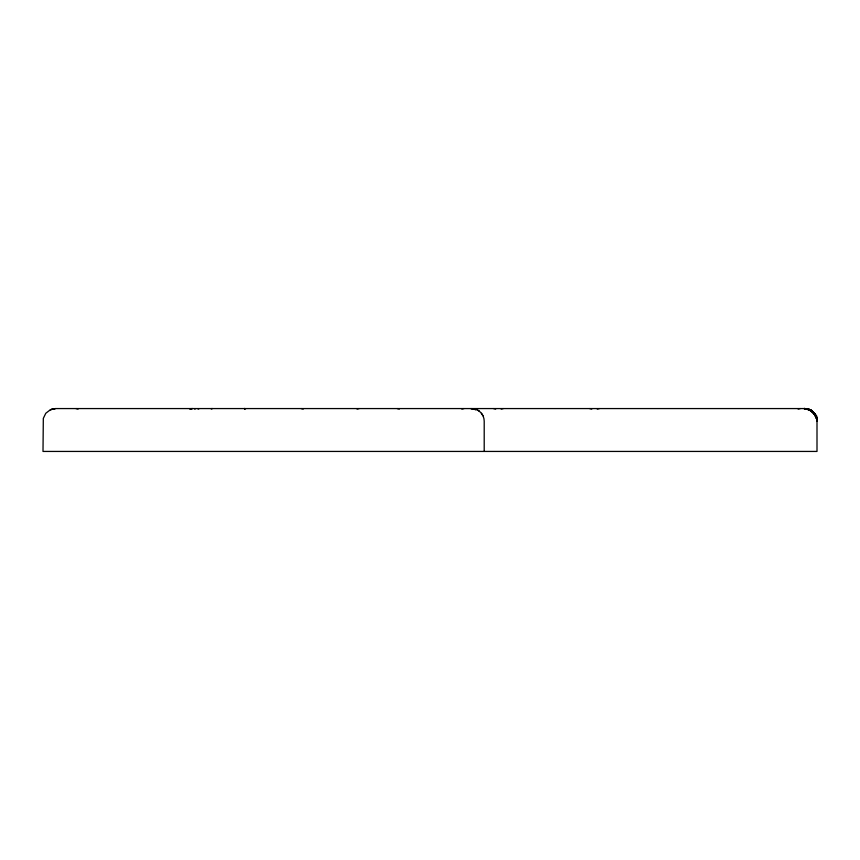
<?xml version="1.0" encoding="UTF-8"?>
<svg xmlns="http://www.w3.org/2000/svg" width="860" height="860" viewBox="0 0 860 860"><rect width="100%" height="100%" fill="white"/><g stroke="black" fill="none" stroke-linecap="round" stroke-linejoin="round"><path stroke-width="1.29" d="M195.575 408.693L194.661 409.059M357.018 409.059L359.2 408.565M461.809 409.059L464.002 408.565M501.143 409.059L503.337 408.565M597.238 409.059L599.42 408.565M798.112 409.059L800.305 408.565M53.675 408.833L50.45 409.704L45.784 413.273L43.322 418.379L43 451.435L817 451.435L817 421.174C817.14 414.498 811.249 408.478 804.53 408.565L55.61 408.565L50.364 409.704L55.674 408.565M191.371 408.565L189.791 408.833L192.35 408.565M212.054 408.565L210.936 408.693L212.538 408.565M189.963 408.833L192.565 408.565M244.541 408.565L245.713 408.693L244.208 408.565M589.584 408.565L591.777 409.059M493.5 408.565L495.693 409.059M397.159 408.565L399.352 409.059M301.075 408.565L303.257 409.059M75.927 408.565L78.109 409.059M244.283 408.565L244.993 408.693L244.476 408.565M803.917 408.565L805.315 408.833M471.248 408.565L476.031 409.704L470.689 408.565M197.671 408.693L198.735 409.059M809.453 409.596L804.39 408.565C809.873 408.952 815.14 412.166 816.516 417.723C819.881 415.778 802.81 404.845 812.528 411.51L809.453 409.596L810.604 410.177M809.883 409.822L813.667 412.628L815.817 415.853L813.485 412.445L814.097 413.123L816.516 417.723C815.033 412.445 810.023 408.597 804.53 408.565L810.722 410.263L813.925 412.929L816.14 416.573L811.55 410.79L807.862 409.048L804.39 408.565C811.238 408.425 816.957 414.412 817 421.174L816.516 417.702M815.097 414.52L811.969 411.08L807.841 409.048L811.625 410.844L814.259 413.273L816.925 419.798M814.097 413.123L807.841 409.048L813.506 412.467L816.688 418.379L814.226 413.273L811.249 410.585L807.862 409.048L812.893 411.843M811.969 411.091L807.841 409.048L813.141 412.058L816.172 416.659L812.12 411.209L816.226 416.82L811.388 410.682L804.53 408.565C809.572 408.898 814.269 411.875 816.162 416.648L813.839 412.811M809.185 409.51L812.216 411.284L807.916 409.07L810.722 410.263L814.226 413.284L813.506 412.467L814.581 414.477M479.364 411.209L476.902 409.704C481.245 411.757 484.202 416.358 484.202 421.174L484.202 451.435M812.023 411.134L810.389 410.08L813.614 412.574L816.14 416.573L815.753 415.681M816.075 416.433L816.602 418.035L813.667 412.628L814.226 413.284L809.647 409.704L810.722 410.263L807.841 409.048L813.614 412.574L816.14 416.573M811.249 410.585L814.968 414.305L816.602 418.035M814.226 413.273L812.937 411.897L816.194 416.745M814.173 413.907L815.861 415.95M815.785 415.735L811.55 410.79L813.925 412.929L816.226 416.82M481.45 413.273L482.976 415.735M815.645 416.498L816.71 418.508L816.344 417.143M813.592 412.52L816.688 418.379"/></g></svg>
